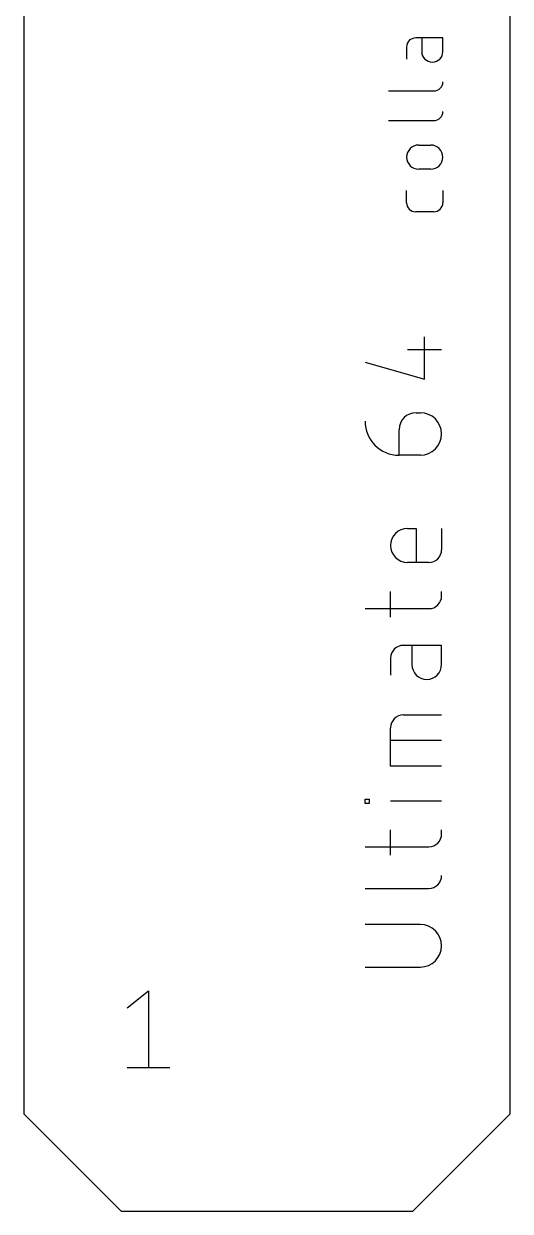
# Model space of a CAD drawing. Extents: x 0 to 71, y 0 to 82.1.
# Drawn here: x 61 to 71, y 0 to 24.42 of the extents above; entities that cross this region are included whole.
import ezdxf

# ---------------------------------------------------------------- set-up
doc = ezdxf.new("R2010")
doc.units = 0
doc.layers.add('20', color=30, linetype='CONTINUOUS')
doc.layers.add('21', color=253, linetype='CONTINUOUS')

msp = doc.modelspace()

# ---------------------------------------------------------------- linework, layer by layer
at = {"layer": '20'}
for p, q in [((71, 2), (71, 54)), ((61, 26.1716), (61, 2)), ((61, 2), (63, 0)), ((69, 0), (71, 2)), ((63, 0), (69, 0))]:
    msp.add_line(p, q, dxfattribs=at)
at = {"layer": '21'}
for p, q in [((68.87, 23.9425), (68.87, 23.6941)), ((69.615, 24.1287), (69.0563, 24.1287)), ((69.1804, 24.1287), (69.1804, 23.8493)), ((69.615, 23.8493), (69.615, 24.1287)), ((68.4975, 23.039), (69.4288, 23.039)), ((68.4975, 22.4294), (69.4288, 22.4294)), ((69.1183, 21.9263), (69.3667, 21.9263)), ((69.3667, 21.4296), (69.1183, 21.4296)), ((68.87, 20.7412), (68.87, 20.9896)), ((69.615, 20.9896), (69.615, 20.7412)), ((69.4288, 20.555), (69.0563, 20.555)), ((69.2397, 17.111), (69.2397, 17.9859)), ((68.8897, 17.7234), (69.5897, 17.7234)), ((68.0149, 17.4609), (69.2397, 17.111)), ((69.0647, 16.4228), (69.1522, 16.4228)), ((68.7148, 15.5479), (68.7148, 16.0728)), ((69.1522, 15.5479), (68.7148, 15.5479)), ((68.8897, 14.0427), (69.0647, 14.0427)), ((69.0647, 14.0427), (69.0647, 13.3428)), ((69.5897, 14.0427), (69.5897, 13.6052)), ((69.3272, 13.3428), (68.8897, 13.3428)), ((68.5398, 12.2179), (68.5398, 12.7428)), ((69.5897, 12.6553), (69.5897, 12.7428)), ((68.0149, 12.3929), (69.3272, 12.3929)), ((69.5897, 11.6371), (68.8023, 11.6371)), ((68.9772, 11.6371), (68.9772, 11.2434)), ((69.5897, 11.2434), (69.5897, 11.6371)), ((68.5398, 11.3746), (68.5398, 11.0247)), ((68.8023, 10.2057), (69.5897, 10.2057)), ((68.5398, 9.1558), (68.5398, 9.9432)), ((69.5897, 9.6807), (68.5398, 9.6807)), ((69.5897, 9.1558), (68.5398, 9.1558)), ((68.0149, 8.3865), (68.0149, 8.474)), ((68.0149, 8.474), (68.1023, 8.474)), ((68.1023, 8.3865), (68.0149, 8.3865)), ((68.1023, 8.474), (68.1023, 8.3865)), ((69.5897, 8.4302), (68.5398, 8.4302)), ((68.5398, 7.3201), (68.5398, 7.845)), ((69.5897, 7.7576), (69.5897, 7.845)), ((68.0149, 7.4951), (69.3272, 7.4951)), ((68.0149, 6.6393), (69.3272, 6.6393)), ((69.1522, 5.8977), (68.0149, 5.8977)), ((68.0149, 5.0229), (69.1522, 5.0229)), ((63.1254, 4.1839), (63.5628, 4.5339)), ((63.5628, 4.5339), (63.5628, 2.9591)), ((63.1254, 2.9591), (64.0002, 2.9591))]:
    msp.add_line(p, q, dxfattribs=at)
for centre, radius, start, end in [((69.0563, 23.9425), 0.1863, 90, 179.999), ((69.3977, 23.8493), 0.2173, 180, 0), ((69.4288, 23.2252), 0.1863, 270, 0.001), ((69.4288, 22.6156), 0.1863, 270, 0.001), ((69.1183, 21.6779), 0.2484, 90, 270), ((69.3667, 21.6779), 0.2484, 270, 90), ((69.0563, 20.7412), 0.1863, 180, 270), ((69.4288, 20.7412), 0.1863, 270.001, 0), ((69.0647, 16.0728), 0.35, 90, 180), ((69.1522, 15.9853), 0.4374, 270, 90), ((68.7148, 16.2478), 0.6999, 180.0003, 270), ((68.8897, 13.6927), 0.35, 90, 270), ((69.3272, 13.6052), 0.2625, 270.0007, 0), ((69.3272, 12.6553), 0.2625, 270, 0.0007), ((68.8023, 11.3746), 0.2625, 90, 179.9993), ((69.2834, 11.2434), 0.3062, 180, 0), ((68.8022, 9.9432), 0.2625, 89.9993, 180), ((69.3272, 7.7576), 0.2625, 270, 0.0007), ((69.3272, 6.9017), 0.2625, 270, 0.0007), ((69.1522, 5.4603), 0.4374, 270, 90)]:
    msp.add_arc(centre, radius, start, end, dxfattribs=at)

doc.saveas('drawing.dxf')
